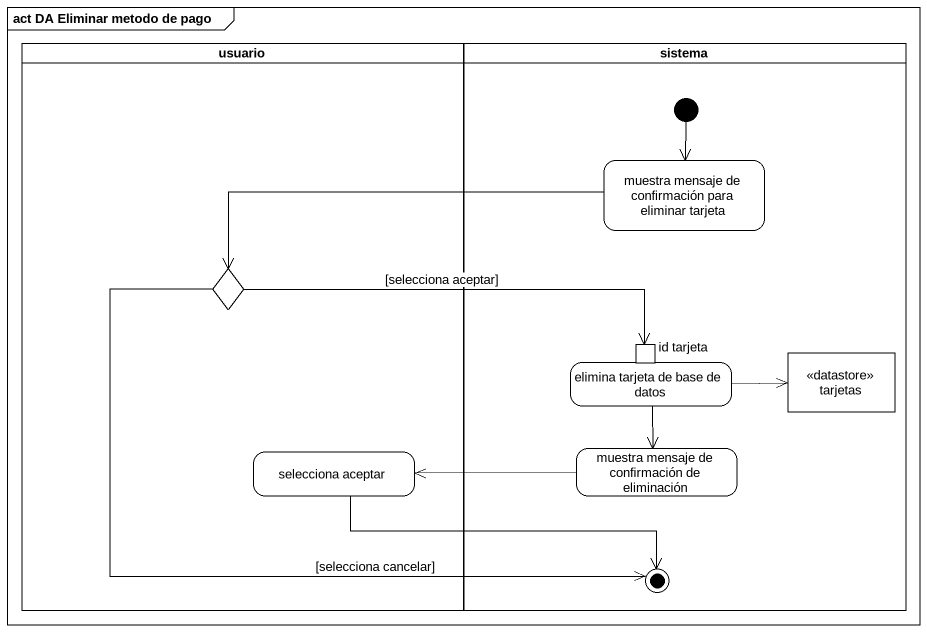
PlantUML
@startuml
mainframe act DA Eliminar metodo de pago
hide empty description
state usuario <<partition>> {
  state choice1 <<choice>>
  state "selecciona aceptar" as selecciona_aceptar
}
state sistema <<partition>> {
  state "muestra mensaje de confirmación para eliminar tarjeta" as muestra_mensaje_de
  state "elimina tarjeta de base de datos" as elimina_tarjeta_de_base_de {
    state "id tarjeta" as id_tarjeta <<inputPin>>
  }
  state tarjetas <<datastore>>
  state "muestra mensaje de confirmación de eliminación" as muestra_mensaje_de_2
  state final1 <<end>>
  [*] --> muestra_mensaje_de
}
muestra_mensaje_de -left-> choice1
choice1 -right-> id_tarjeta : [selecciona aceptar]
choice1 --> final1 : [selecciona cancelar]
elimina_tarjeta_de_base_de -right-> tarjetas
elimina_tarjeta_de_base_de --> muestra_mensaje_de_2
selecciona_aceptar -right-> final1
muestra_mensaje_de_2 -left-> selecciona_aceptar
@enduml
